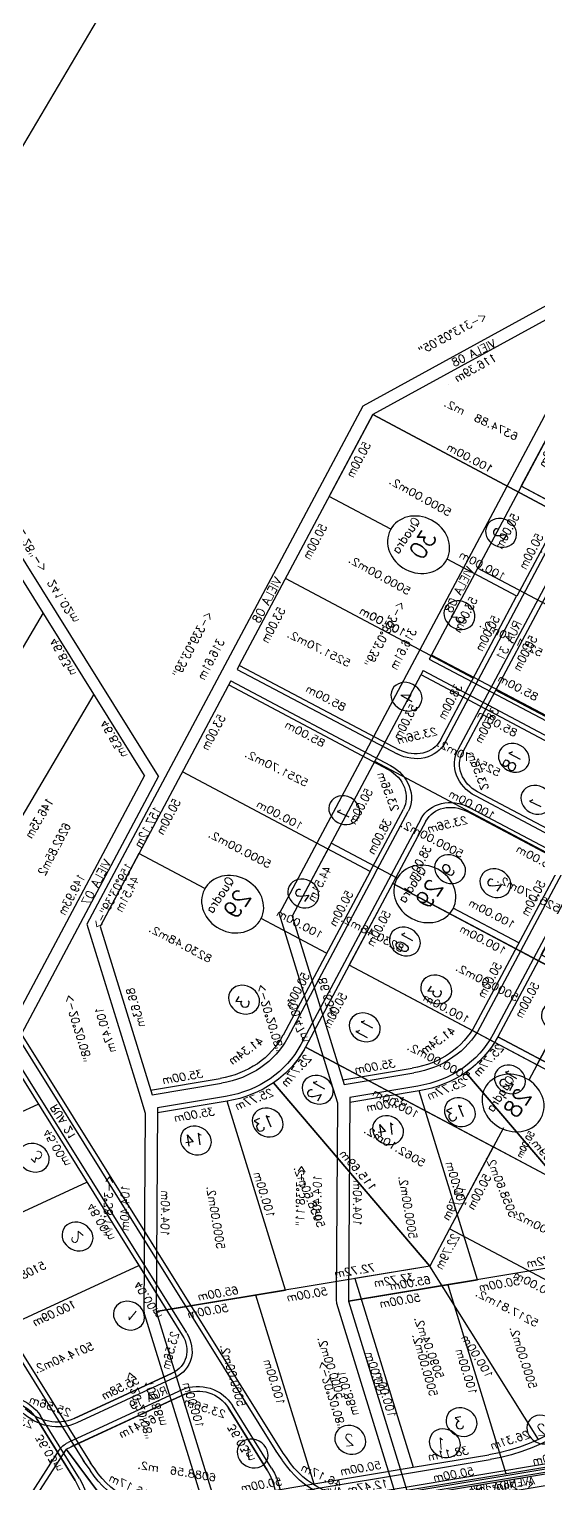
# Model space of a CAD drawing. Extents: x -23785941 to 8798891, y -8418521 to 21897894.
# Drawn here: x 3147011 to 3213167, y 4804514 to 4993012 of the extents above; entities that cross this region are included whole.
import ezdxf
from ezdxf.enums import TextEntityAlignment as Align

# ---------------------------------------------------------------- set-up
doc = ezdxf.new("R2010")
doc.units = 0
doc.header["$MEASUREMENT"] = 0
doc.header["$PDMODE"] = 34
doc.header["$PDSIZE"] = 1
doc.layers.get('0').update_dxf_attribs({"linetype": 'CONTINUOUS'})
for name, color, linetype in [('CALCADA', 3, 'CONTINUOUS'), ('REG60_100', 2, 'CONTINUOUS'), ('RUA', 1, 'CONTINUOUS'), ('TER_POLI', 5, 'CONTINUOUS'), ('VIEWPORT', 7, 'CONTINUOUS')]:
    doc.layers.add(name, color=color, linetype=linetype)
doc.styles.add('1_5MM', font='romans.shx', dxfattribs={"height": 6})
doc.styles.add('1MM', font='romans.shx', dxfattribs={"height": 4})
doc.styles.add('2MM', font='romans.shx', dxfattribs={"height": 8})

# ---------------------------------------------------------------- blocks, each defined once
blk = doc.blocks.new('A$C3D774E76')
for p, q in [((-24180.71, -2047.09), (-24315.36, -1847.12)), ((-24177.53, -2041.07), (-24308.34, -1846.8)), ((-24139.66, -1851.88), (-23919.69, -2178.56)), ((-24229.87, -1963.34), (-24172.08, -1960.71)), ((-24203.71, -2002.19), (-24057.51, -1995.52)), ((-23890.63, -1998.58), (-23994.01, -2068.19)), ((-24177.53, -2041.07), (-24027.54, -2039.93)), ((-23875.35, -2042.54), (-23968.88, -2105.52)), ((-24180.71, -2047.09), (-24023.49, -2045.9)), ((-23888.44, -2246.45), (-24023.49, -2045.9)), ((-23859.04, -2089.42), (-23942.07, -2145.33)), ((-24573.27, -2194.84), (-24461.39, -2129.73)), ((-24461.39, -2129.73), (-24145.04, -2127.33)), ((-24297.26, -2134.48), (-24147.25, -2133.34)), ((-24191.76, -2133.68), (-24147.25, -2133.34)), ((-24147.25, -2133.34), (-24079.82, -2191.63)), ((-24145.04, -2127.33), (-24077.79, -2185.46)), ((-24562.51, -2195.52), (-24459.75, -2135.71)), ((-24459.75, -2135.71), (-24306.75, -2134.55)), ((-24458.99, -2235.71), (-24459.75, -2135.71)), ((-24409.5, -2168.19), (-24409.75, -2135.34)), ((-24359, -2234.95), (-24359.75, -2134.96)), ((-24306.75, -2134.55), (-24304.25, -2134.54)), ((-24306.75, -2134.7), (-24306.75, -2134.55)), ((-24306.75, -2134.7), (-24306.34, -2219.69)), ((-24294.76, -2134.46), (-24294.11, -2219.47)), ((-24241, -2234.06), (-24241.76, -2134.06)), ((-24191.49, -2168.8), (-24191.76, -2133.68)), ((-23943.72, -2142.88), (-23919.69, -2178.56)), ((-23943.72, -2142.88), (-23919.69, -2178.56)), ((-23836.27, -2154.89), (-23710.47, -2144.87)), ((-23852.77, -2151.56), (-23898.89, -2182.62)), ((-23898.89, -2182.62), (-23852.77, -2151.56)), ((-23852.77, -2151.56), (-23852.77, -2151.57)), ((-23836.27, -2154.89), (-23892.43, -2192.71)), ((-23892.43, -2192.71), (-23838.44, -2156.36)), ((-23836.27, -2154.89), (-23796.11, -2227.54)), ((-23796.11, -2227.54), (-23836.1, -2155.19)), ((-23796.11, -2227.54), (-23836.1, -2155.19)), ((-24077.79, -2185.46), (-24069.37, -2192.73)), ((-24081.71, -2190), (-24104.6, -2216.48)), ((-24069.37, -2192.73), (-23974.91, -2235.07)), ((-24408.99, -2235.33), (-24409.28, -2198.18)), ((-24191, -2233.68), (-24191.26, -2198.79)), ((-24095.52, -2224.32), (-24072.63, -2197.84)), ((-24075.01, -2196.78), (-23977.36, -2240.54)), ((-23876.35, -2243.42), (-23896.49, -2213.52)), ((-23896.49, -2213.52), (-23876.35, -2243.42)), ((-24019.87, -2289.72), (-24095.52, -2224.32)), ((-24321.26, -2234.77), (-24408.99, -2235.2)), ((-24241, -2234.06), (-24279.01, -2234.35)), ((-24241, -2234.06), (-24141, -2233.3)), ((-23974.91, -2235.07), (-23973.42, -2235.98)), ((-23973.42, -2235.98), (-23895.82, -2303.06)), ((-24115.95, -2239.7), (-24067.36, -2344.75)), ((-24067.36, -2344.75), (-23977.34, -2240.52)), ((-23977.36, -2240.54), (-24019.87, -2289.72)), ((-23977.34, -2240.52), (-23899.74, -2307.6)), ((-24492.4, -2247.97), (-24320.9, -2246.67)), ((-24357.39, -2446.94), (-24358.9, -2246.95)), ((-24278.91, -2246.35), (-24140.91, -2245.3)), ((-24239.39, -2446.05), (-24240.91, -2246.06)), ((-24189.39, -2445.67), (-24190.91, -2245.68)), ((-24139.39, -2445.29), (-24140.91, -2245.3)), ((-23886.97, -2249.11), (-23888.78, -2245.85)), ((-23884.96, -2247.66), (-23885.46, -2246.92)), ((-23884.96, -2247.66), (-23885, -2247.59)), ((-23884.96, -2247.66), (-23884.96, -2247.66)), ((-23876.35, -2243.42), (-23876.35, -2243.42)), ((-23876.35, -2243.42), (-23876.35, -2243.42)), ((-24304.5, -2431.56), (-24305.79, -2261.54)), ((-24292.5, -2431.46), (-24293.79, -2261.46)), ((-24010.04, -2278.35), (-23934.39, -2343.74)), ((-23901.64, -2305.96), (-23967.1, -2381.59)), ((-24067.36, -2344.75), (-24042.71, -2316.2)), ((-24042.74, -2316.17), (-23967.08, -2381.57)), ((-24293.15, -2346.46), (-24180.96, -2345.61)), ((-24151.85, -2345.39), (-24090.15, -2344.92)), ((-24139.39, -2445.29), (-24140.15, -2345.3)), ((-24090.15, -2344.92), (-24067.36, -2344.75)), ((-24089.4, -2444.92), (-24090.15, -2344.92)), ((-24011.7, -2427.9), (-24067.36, -2344.75)), ((-23967.08, -2381.57), (-23991.98, -2410.42))]:
    blk.add_line(p, q)
at = {"color": 1}
blk.add_line((-24166.49, -2340.34), (-24166.5, -2338.97), dxfattribs=at)
blk.add_lwpolyline([(-24409.5, -2168.19), (-24409.75, -2135.34), (-24459.75, -2135.71), (-24458.99, -2235.71), (-24408.99, -2235.33), (-24409.28, -2198.18)])
blk.add_lwpolyline([(-24115.95, -2239.7, -0.106704), (-24140.91, -2245.29), (-24140.15, -2345.3), (-24090.15, -2344.92), (-24067.36, -2344.75)], format="xyb", close=True)
blk.add_lwpolyline([(-24240.91, -2246.06), (-24240.15, -2346.06), (-24190.15, -2345.68), (-24190.91, -2245.68)], close=True)
blk.add_lwpolyline([(-24240.91, -2246.06), (-24240.15, -2346.06), (-24190.15, -2345.68), (-24190.91, -2245.68)], close=True)
for centre in [(-23967.3, -2077.98), (-23940.61, -2113.41), (-23915.65, -2152.08), (-24148.23, -2209.34), (-24435.36, -2215.04), (-24385.68, -2215.54), (-24333.5, -2211.19), (-24263.78, -2209.88), (-24213.73, -2210.93), (-24068.93, -2219.85), (-24095.47, -2245.9), (-24216.15, -2263.77), (-24123.61, -2259.64), (-24331.12, -2269.29), (-24262.03, -2266.88), (-24165.14, -2265.69), (-23933.58, -2311.66), (-23964.48, -2349.41), (-24000.78, -2391.97)]:
    blk.add_circle(centre, 7.5)
at = {"color": 5}
for centre in [(-24409.09, -2183.18), (-24190.96, -2183.79), (-24166.04, -2344.05)]:
    blk.add_circle(centre, 15, dxfattribs=at)
for centre, radius, start, end in [((-23863.64, -2135.41), 19.47, 303.95425, 19.1748), ((-23907.26, -2170.19), 14.99, 213.95425, 303.95425), ((-23907.26, -2170.19), 14.99, 213.95425, 303.95425), ((-23884.06, -2205.14), 14.99, 123.95365, 213.95425), ((-23884.06, -2205.14), 14.99, 123.95365, 213.95425), ((-24321.34, -2219.77), 15, 270.28179, 0.28179), ((-24279.12, -2219.36), 14.99, 180.43452, 270.43452), ((-24141.37, -2184.69), 48.6, 270.43452, 319.1598), ((-24141.37, -2184.69), 60.6, 270.43452, 319.1598), ((-24320.78, -2261.65), 14.99, 0.43452, 90.43452), ((-24278.79, -2261.35), 15, 90.43452, 180.43452), ((-23916.31, -2268.87), 35.37, 319.1597, 33.95425), ((-23853.69, -2228.16), 27.32, 213.95425, 298.94059), ((-23853.69, -2228.16), 27.32, 213.95425, 298.94059), ((-24066.97, -2345.72), 99.04, 270.43452, 319.20869)]:
    blk.add_arc(centre, radius, start, end)
for p in [(-24459.75, -2135.71), (-24493.06, -2160.84), (-24104.6, -2216.48), (-24095.52, -2224.32), (-24141, -2233.3), (-24140.91, -2245.3), (-23991.98, -2410.42)]:
    blk.add_point(p)
at = {"layer": 'CALCADA'}
for p, q in [((-23887.43, -2243.49), (-24151.71, -1851)), ((-23921.79, -2179.94), (-24141.71, -1853.32)), ((-24297.26, -2134.48), (-24296.61, -2219.49)), ((-23833.85, -2152.19), (-23710.67, -2142.38)), ((-23897.49, -2184.69), (-23851.37, -2153.64)), ((-23893.83, -2190.64), (-23839.84, -2154.28)), ((-24079.82, -2191.63), (-24102.71, -2218.11)), ((-24097.42, -2222.69), (-24075.01, -2196.78)), ((-23878.43, -2244.82), (-23898.57, -2214.91)), ((-24240.98, -2236.56), (-24140.98, -2235.8)), ((-24240.98, -2236.56), (-24278.99, -2236.85)), ((-24278.93, -2243.85), (-24140.93, -2242.8)), ((-23885.46, -2246.92), (-23888.01, -2242.48)), ((-24492.42, -2245.47), (-24320.91, -2244.17)), ((-24302, -2431.54), (-24303.29, -2261.52)), ((-24295, -2431.47), (-24296.29, -2261.48)), ((-24004.66, -2439.56), (-23875.89, -2290.59)), ((-24002.73, -2441.22), (-23872.36, -2290.33)), ((-24000.87, -2442.83), (-23872.1, -2293.86)), ((-23899.74, -2307.6), (-23965.21, -2383.23)), ((-23965.19, -2383.2), (-23990.09, -2412.05))]:
    blk.add_line(p, q, dxfattribs=at)
blk.add_lwpolyline([(-24304.25, -2134.54), (-24303.84, -2219.68, -0.414214), (-24321.25, -2237.27), (-24500.06, -2238.15)], format="xyb", dxfattribs=at)
for centre, radius, start, end in [((-23863.64, -2135.41), 21.97, 303.95425, 19.1748), ((-23832.86, -2164.65), 12.5, 94.5548, 123.95365), ((-23907.26, -2170.19), 17.49, 213.95425, 303.95425), ((-23884.06, -2205.14), 17.49, 123.95365, 213.95425), ((-24279.12, -2219.36), 17.49, 180.43452, 270.43452), ((-24141.37, -2184.69), 51.1, 270.43452, 319.1598), ((-24141.37, -2184.69), 58.1, 270.43452, 319.1598), ((-24320.78, -2261.65), 17.49, 0.43452, 90.43452), ((-24278.79, -2261.35), 17.5, 90.43452, 180.43452), ((-23916.31, -2268.87), 37.87, 319.1597, 33.95425), ((-23853.69, -2228.16), 29.82, 213.95425, 298.94059), ((-24066.97, -2345.72), 101.54, 270.43452, 319.20869)]:
    blk.add_arc(centre, radius, start, end, dxfattribs=at)
at = {"layer": 'TER_POLI'}
blk.add_line((-24839.22, -1871.04), (-24315.36, -1847.12), dxfattribs=at)
at = {"layer": 'VIEWPORT'}
for p in [(-23852.77, -2151.56), (-23919.69, -2178.56), (-23897.49, -2184.69), (-23892.43, -2192.71), (-23896.49, -2213.52), (-24306.34, -2219.69), (-24294.11, -2219.47), (-24321.26, -2234.77), (-24279.01, -2234.35), (-24320.9, -2246.67), (-24278.91, -2246.35), (-23886.97, -2249.11), (-23876.35, -2243.42), (-24305.79, -2261.54), (-24293.79, -2261.46)]:
    blk.add_point(p, dxfattribs=at)
at = {"style": '1MM'}
for s, rotation, p in [('116.39m', 30.19925, (-24508.04, -2168.45)), ('116.39m', 30.19925, (-24508.04, -2168.45)), ('116.39m', 30.19925, (-24508.04, -2168.45)), ('116.39m', 30.19925, (-24508.04, -2168.45)), ('116.39m', 30.19925, (-24508.04, -2168.45)), ('116.39m', 30.19925, (-24508.04, -2168.45)), ('116.39m', 30.19925, (-24508.04, -2168.45)), ('116.39m', 30.19925, (-24508.04, -2168.45)), ('116.39m', 30.19925, (-24508.04, -2168.45)), ('116.39m', 30.19925, (-24508.04, -2168.45)), ('116.39m', 30.19925, (-24508.04, -2168.45)), ('116.39m', 30.19925, (-24508.04, -2168.45)), ('116.39m', 30.19925, (-24508.04, -2168.45)), ('116.39m', 30.19925, (-24508.04, -2168.45)), ('100.00m', 90.43452, (-24463.37, -2185.74)), ('100.00m', 90.43452, (-24463.37, -2185.74)), ('100.00m', 90.43452, (-24463.37, -2185.74)), ('100.00m', 90.43452, (-24463.37, -2185.74)), ('100.00m', 90.43452, (-24463.37, -2185.74)), ('100.00m', 90.43452, (-24463.37, -2185.74)), ('100.00m', 90.43452, (-24463.37, -2185.74)), ('100.00m', 90.43452, (-24463.37, -2185.74)), ('100.00m', 90.43452, (-24463.37, -2185.74)), ('100.00m', 90.43452, (-24463.37, -2185.74)), ('100.00m', 90.43452, (-24463.37, -2185.74)), ('100.00m', 90.43452, (-24463.37, -2185.74)), ('100.00m', 90.43452, (-24463.37, -2185.74)), ('100.00m', 90.43452, (-24463.37, -2185.74)), ('100.00m', 90.28175, (-24363.51, -2184.97)), ('100.00m', 90.28175, (-24363.51, -2184.97)), ('100.00m', 90.43452, (-24363.37, -2184.98)), ('50.00m', 0.43452, (-24215.88, -2249.87)), ('100.00m', 90.43452, (-24136.53, -2295.27)), ('100.00m', 90.43452, (-24236.53, -2296.03))]:
    blk.add_text(s, height=4, rotation=rotation, dxfattribs=at).set_placement(p, align=Align.MIDDLE)
at = {"color": 1, "style": '1MM'}
blk.add_text('<-290%%d20\'08"  237.10m', height=4, rotation=49.1598, dxfattribs=at).set_placement((-23967.78, -2409.7), align=Align.MIDDLE)
at = {"char_height": 4, "width": 603.212, "attachment_point": 1, "style": '1MM'}
for s, insert in [('VIELA 07', (-24127.79, -2042.14)), ('VIELA 08', (-24358.17, -2129.89))]:
    blk.add_mtext(s, dxfattribs=dict(at, insert=insert))
at = {"attachment_point": 1}
for s, insert, char_height, width, rotation, style in [('3', (-23966.53, -2076), 6, 5.323, 289.83647, '1_5MM'), ('2', (-23937.78, -2110.4), 6, 5.989, 287.97581, '1_5MM'), ('1', (-23914.28, -2150.67), 6, 7.985, 283.21074, '1_5MM'), ('VIELA 08', (-24526, -2169.51), 4, 603.212, 32.96436, '1MM'), ('4', (-24336.59, -2208.61), 6, 5.226, 1.97758, '1_5MM'), ('1', (-24264.66, -2207.15), 6, 1.625, 358.54579, '1_5MM'), ('2', (-24216.12, -2207.8), 6, 11.198, 6.58516, '1_5MM'), ('3', (-24149.94, -2206.53), 6, 7.465, 2.85322, '1_5MM'), ('2', (-24437.75, -2211.91), 6, 11.198, 6.58516, '1_5MM'), ('3', (-24387.38, -2212.74), 6, 7.465, 2.85322, '1_5MM'), ('14', (-24074.7, -2221.39), 6, 11.198, 51.14381, '1_5MM'), ('13', (-24100.7, -2245.52), 6, 1.625, 35.64244, '1_5MM'), ('12', (-24129.15, -2256.34), 6, 3.251, 1.76162, '1_5MM'), ('9', (-24264.48, -2263.81), 6, 7.631, 9.4021, '1_5MM'), ('10', (-24221.85, -2260.81), 6, 2.438, 0.24916, '1_5MM'), ('11', (-24170.06, -2263.02), 6, 2.438, 0.24916, '1_5MM'), ('18', (-24335.43, -2266.3), 6, 3.942, 1.67589, '1_5MM'), ('1', (-23936.5, -2310.71), 6, 1.625, 54.12967, '1_5MM'), ('2', (-23968.29, -2349.34), 6, 11.198, 51.60965, '1_5MM'), ('3', (-24003.99, -2391.38), 6, 7.465, 47.0096, '1_5MM')]:
    blk.add_mtext(s, dxfattribs=dict(at, insert=insert, char_height=char_height, width=width, rotation=rotation, style=style))
at = {"color": 1, "char_height": 4, "attachment_point": 1, "rotation": 5.03393, "style": '1MM'}
for insert in [(-24421.47, -2174.79), (-24203.33, -2175.4), (-24178.42, -2335.66)]:
    blk.add_mtext('Quadra', dxfattribs=dict(at, insert=insert))
at = {"color": 1, "char_height": 8, "width": 20.682, "attachment_point": 1, "rotation": 5.03393, "style": '2MM'}
for s, insert in [('30', (-24418.6, -2181.57)), ('29', (-24200.46, -2182.18)), ('28', (-24175.55, -2342.44))]:
    blk.add_mtext(s, dxfattribs=dict(at, insert=insert))
at = {"layer": 'REG60_100', "style": '1MM'}
for s, height, rotation, p in [('46.83m', 4, 306.93265, (-24213.57, -1981.4)), ('146.35m', 4, 2.6098, (-24130.91, -2006.4)), ('46.83m', 4, 305.65135, (-24187.11, -2020.43)), ('149.93m', 4, 0.43452, (-24102.6, -2036.5)), ('45.00m', 4, 304.84319, (-23977.58, -2085.6)), ('48.00m', 4, 305.3877, (-23953.15, -2120.03)), ('316.61m', 4, 0.09333, (-24302.6, -2121.36)), ('100.09m', 4, 33.95425, (-23898.46, -2120.45)), ('25.56m', 4, 80.3189, (-23852.8, -2138.96)), ('50.00m', 4, 0.43452, (-24434.72, -2139.53)), ('50.00m', 4, 0.43452, (-24384.73, -2139.15)), ('53.00m', 4, 0.28175, (-24334.42, -2139.86)), ('53.00m', 4, 0.43452, (-24268.23, -2138.26)), ('50.00m', 4, 0.43452, (-24216.73, -2137.87)), ('44.51m', 4, 0.43452, (-24169.48, -2137.51)), ('100.47m', 4, 319.15972, (-24098.93, -2158.22)), ('40.00m', 4, 303.95425, (-23927.72, -2156.72)), ('86.63m', 4, 319.82684, (-24117.13, -2165.88)), ('55.58m', 4, 33.09063, (-23879.19, -2164.17)), ('116.39m', 4, 30.19925, (-24508.04, -2168.45)), ('85.00m', 4, 90.43452, (-24290.43, -2176.94)), ('100.00m', 4, 90.43452, (-24463.37, -2185.74)), ('100.00m', 4, 90.28175, (-24363.51, -2184.97)), ('85.00m', 4, 90.28175, (-24312.8, -2177.8)), ('100.00m', 4, 90.43452, (-24245.38, -2184.09)), ('23.56m', 4, 348.95425, (-23909.24, -2176.83)), ('67.41m', 4, 33.95369, (-23865.11, -2179.81)), ('35.00m', 4, 49.15286, (-24096.18, -2200.62)), ('23.56m', 4, 78.95397, (-23890.54, -2203.88)), ('104.40m', 4, 336.45639, (-24018.75, -2205.01)), ('100.00m', 4, 90.43452, (-24415.07, -2214.39)), ('100.00m', 4, 90.43452, (-24198.31, -2216.12)), ('35.00m', 4, 49.15286, (-24081.05, -2213.7)), ('23.56m', 4, 45.28175, (-24317.67, -2224.2)), ('23.56m', 4, 135.43452, (-24283.74, -2224.06)), ('41.34m', 4, 24.79702, (-24124.48, -2221.25)), ('104.40m', 4, 155.85897, (-24026.64, -2222.84)), ('36.03m', 4, 304.78083, (-23882.75, -2226.74)), ('50.00m', 4, 0.43452, (-24384.02, -2231.14)), ('38.00m', 4, 0.28175, (-24342.08, -2230.38)), ('38.00m', 4, 0.43452, (-24260.03, -2230.2)), ('50.00m', 4, 0.43452, (-24216.03, -2229.87)), ('50.00m', 4, 0.43452, (-24166.03, -2229.49)), ('25.77m', 4, 36.97841, (-24103.34, -2235.21)), ('50.00m', 4, 0.43452, (-24434.02, -2231.52)), ('50.00m', 4, 0.43452, (-24383.88, -2251.14)), ('38.00m', 4, 0.43452, (-24339.88, -2250.81)), ('23.56m', 4, 135.43452, (-24316.16, -2256.96)), ('23.56m', 4, 45.28175, (-24282.88, -2256.15)), ('50.00m', 4, 0.43452, (-24215.88, -2249.87)), ('50.00m', 4, 0.43452, (-24165.88, -2249.49)), ('25.77m', 4, 12.64008, (-24127.56, -2246.41)), ('38.00m', 4, 0.43452, (-24257.35, -2252.64)), ('100.00m', 4, 139.17647, (-24060.3, -2260.03)), ('65.00m', 4, 49.1598, (-24001.64, -2262.51)), ('50.00m', 4, 49.1598, (-23990.67, -2262.05)), ('100.88m', 4, 318.535, (-23933.13, -2260.31)), ('46.17m', 4, 86.55702, (-23887.27, -2267.34)), ('100.00m', 4, 139.17702, (-23942.14, -2276.25)), ('100.00m', 4, 90.43452, (-24136.53, -2295.27)), ('115.69m', 4, 114.82425, (-24095.29, -2293.9)), ('12.47m', 4, 49.11897, (-23893.83, -2289.08)), ('85.00m', 4, 90.43452, (-24288.8, -2300.47)), ('100.00m', 4, 90.43452, (-24236.53, -2296.03)), ('100.00m', 4, 90.43452, (-24194.53, -2295.7)), ('50.00m', 4, 49.1598, (-24023.37, -2299.88)), ('100.00m', 4, 139.14258, (-23973.35, -2304.96)), ('72.72m', 4, 49.20286, (-24046.63, -2314.6)), ('50.00m', 4, 49.1598, (-23921.06, -2322.21)), ('37.72m', 4, 49.18258, (-24052.01, -2333.09)), ('100.00m', 4, 139.14258, (-24002.3, -2345.86)), ('72.79m', 4, 0.43452, (-24103.79, -2341.02)), ('50.00m', 4, 0.43452, (-24115.13, -2349.11)), ('22.79m', 4, 0.43452, (-24078.73, -2348.83)), ('50.00m', 3, 0.43452, (-24149.38, -2358.2)), ('50.00m', 4, 49.1598, (-23953.76, -2360.04)), ('100.00m', 4, 123.79591, (-24036.21, -2384.1)), ('100.00m', 4, 90.43452, (-24084.69, -2393.74)), ('38.11m', 4, 49.20508, (-23982.57, -2393.39)), ('26.31m', 4, 41.55758, (-24004.49, -2416.17))]:
    blk.add_text(s, height=height, rotation=rotation, dxfattribs=at).set_placement(p, align=Align.MIDDLE)
blk.add_text('6262.85m2', height=4, dxfattribs=at).set_placement((-24119.92, -2022.61), align=Align.BOTTOM_CENTER)
for s, rotation, p in [('5108.16m2.', 33.43801, (-23903.61, -2099.51)), ('5014.40m2.', 36.10315, (-23877.25, -2136.43)), (' 5251.70m2.', 88.70145, (-24331.52, -2165.61)), ('5000.00m2.', 91.55646, (-24429.35, -2173.37)), ('5000.00m2.', 91.55646, (-24381.61, -2173.49)), (' 5251.70m2.', 88.70145, (-24263.76, -2173.99)), ('5000.00m2.', 89.83523, (-24215.88, -2174.8)), ('8230.48m2.', 89.83523, (-24155.89, -2170.57)), (' 6374.88  m2.', 87.94676, (-24481.23, -2183.58)), ('6088.56  m2.', 69.49536, (-23850.28, -2206.92)), ('5000.00m2.', 146.53215, (-24035.12, -2242.37)), ('5058.60m2.', 134.32061, (-24067.9, -2277.45)), ('5000.00m2.', 140.18574, (-23963.77, -2284.06)), (' 5251.70m2.', 88.70145, (-24266.78, -2306.52)), ('5000.00m2.', 89.83523, (-24164.11, -2304.04)), ('5062.10m2.', 93.47833, (-24112.59, -2303.94)), ('5000.00m2.', 89.83523, (-24213.97, -2307.01)), ('5000.00m2.', 138.22731, (-23991.86, -2323.57)), ('5090.04m2.', 136.02258, (-24025.91, -2360.07)), ('5000.00m2.', 89.83523, (-24110.5, -2384.92)), ('5217.81m2.', 89.83523, (-24063.45, -2386.14))]:
    blk.add_text(s, height=4, rotation=rotation, dxfattribs=at).set_placement(p, align=Align.BOTTOM_CENTER)
at = {"layer": 'RUA', "style": '1MM'}
for s, rotation, p in [('215%%d32\'28"->  241.02m', 303.95417, (-24252.62, -1950.85)), ('157.12m', 0.43444, (-24153.75, -2053.62)), ('159%%d03\'39"->', 0.43452, (-24112.16, -2053.94)), ('<-339°03\'39"', 0.09333, (-24305.16, -2110.4)), ('<-313%%d05\'05"', 30.19917, (-24518.79, -2151.47)), ('<-20%%d20\'08"', 319.15972, (-24092.88, -2146.34)), ('<-3%%d38\'11"', 336.45639, (-24015.55, -2197.68)), ('<-20%%d20\'08"', 318.535, (-23928.18, -2254.01))]:
    blk.add_text(s, height=4, rotation=rotation, dxfattribs=at).set_placement(p, align=Align.MIDDLE)
at = {"layer": 'RUA', "char_height": 4, "attachment_point": 1, "style": '1_5MM'}
for s, insert, width, rotation in [('RUA 21', (-23995.36, -2073.73), 808.839, 304.56416), ('RUA 19', (-23891.06, -2182.5), 808.839, 35.01969), ('RUA 31', (-24397.32, -2239.42), 808.839, 358.97799), ('\\Fromant.shx;AVENIDA "B"', (-23940.04, -2356.02), 1478.691, 49.21353)]:
    blk.add_mtext(s, dxfattribs=dict(at, insert=insert, width=width, rotation=rotation))

msp = doc.modelspace()

# ---------------------------------------------------------------- block references
at = {"linetype": 'Continuous', "xscale": 240.4782668173248, "yscale": -275.6364145158877, "zscale": 240.4782668173248, "rotation": 242.429606072689}
for p in [(-27732, 2762), (-52668, 1427)]:
    msp.add_blockref('A$C3D774E76', p, dxfattribs=at)

doc.saveas('drawing.dxf')
